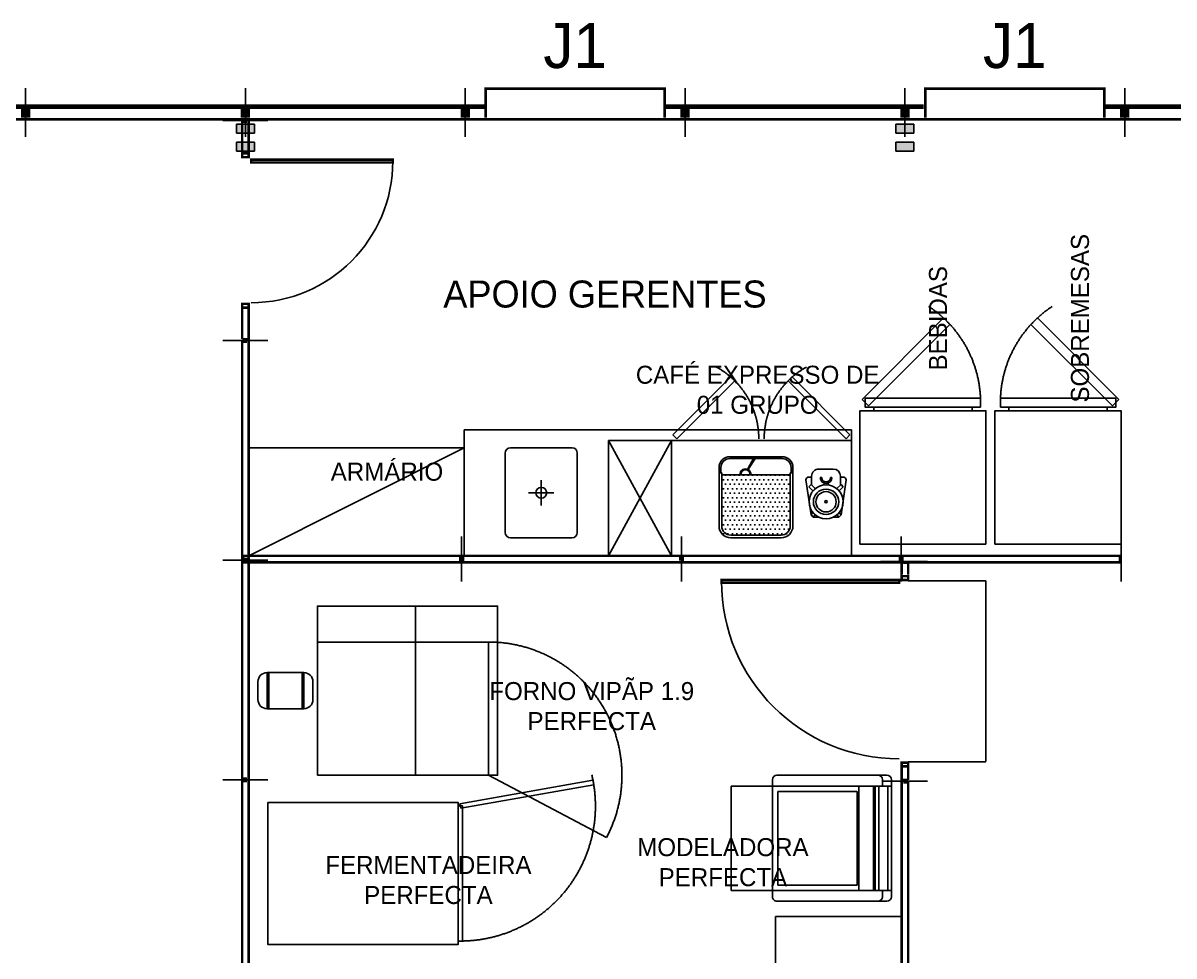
# Model space of a CAD drawing. Header units: millimetres. Extents: x -18806 to 201070, y -25046 to 92854.
# Drawn here: x 146367 to 152755, y -9110 to -3930 of the extents above; entities that cross this region are included whole.
import ezdxf
from ezdxf.enums import TextEntityAlignment as Align

# ---------------------------------------------------------------- set-up
doc = ezdxf.new("R2010")
doc.units = ezdxf.units.MM
doc.header["$LTSCALE"] = 50
doc.linetypes.add('HIDDEN2', pattern=[0.1875, 0.125, -0.0625])
for name, color, linetype in [('LAYA', 8, 'Continuous'), ('LAYC', 4, 'Continuous'), ('LAYF', 4, 'Continuous'), ('PILARES', 5, 'Continuous'), ('SOB', 8, 'HIDDEN2')]:
    doc.layers.add(name, color=color, linetype=linetype)
doc.styles.add('2', font='stylu.ttf', dxfattribs={"height": 0.35})
doc.styles.add('arial', font='ARIAL.TTF')
doc.styles.add('L1', font='txt', dxfattribs={"height": 0.18})
doc.dimstyles.new('RB', dxfattribs={"dimscale": 0, "dimtxt": 0.15, "dimasz": 0.15, "dimexe": 0.15, "dimexo": 0.2, "dimgap": 0.05, "dimtad": 1, "dimzin": 1, "dimtxsty": 'arial', "dimcen": 0.09, "dimclrd": 7, "dimclre": 7, "dimclrt": 7, "dimadec": 1, "dimazin": 0, "dimtfac": 1, "dimtofl": 0, "dimtmove": 2, "dimatfit": 2, "dimfxl": 0, "dimarcsym": 0})

# ---------------------------------------------------------------- blocks, each defined once
blk = doc.blocks.new('pilar')
for p, q in [((-0.05000000000000071, 0.1700000000000017), (0.04999999999999893, 0.1700000000000017)), ((-0.05000000000000071, 0.120000000000001), (-0.05000000000000071, 0.1700000000000017)), ((0.04999999999999893, 0.1700000000000017), (0.04999999999999893, 0.120000000000001)), ((0.04999999999999893, 0.120000000000001), (-0.05000000000000071, 0.120000000000001)), ((-0.05000000000000071, 0.07000000000000028), (0.04999999999999893, 0.07000000000000028)), ((-0.05000000000000071, 0.01999999999999957), (-0.05000000000000071, 0.07000000000000028)), ((0.04999999999999893, 0.07000000000000028), (0.04999999999999893, 0.01999999999999957)), ((0.04999999999999893, 0.01999999999999957), (-0.05000000000000071, 0.01999999999999957))]:
    blk.add_line(p, q)
for points in [[(0.04999999999999893, 0.120000000000001), (-0.05000000000000071, 0.120000000000001), (0.04999999999999893, 0.1700000000000017), (-0.05000000000000071, 0.1700000000000017)], [(0.04999999999999893, 0.01999999999999957), (-0.05000000000000071, 0.01999999999999957), (0.04999999999999893, 0.06999999999999851), (-0.05000000000000071, 0.06999999999999851)]]:
    blk.add_solid(points)
at = {"style": 'L1', "flags": 3}
blk.add_attdef('BLOCO', (0, -0.3049999999999997), '', height=0.18, dxfattribs=at)
blk = doc.blocks.new('f1')
at = {"color": 24}
for p, q in [((0, 0.08999999999999986), (0, -0.1799999999999997)), ((1.219999999999999, 0.08999999999999986), (1.219999999999999, -0.1799999999999997))]:
    blk.add_line(p, q, dxfattribs=at)
at = {"color": 24, "const_width": 0.014}
blk.add_lwpolyline([(-1.77635683940025e-15, -0.007000000000003226), (1.219999999999999, -0.007000000000003226)], dxfattribs=at)
at = {"color": 170, "const_width": 0.026}
blk.add_lwpolyline([(0.0129999999999999, -0.01600000000000001), (0.01299999999999457, -0.07699999999999818), (1.207000000000004, -0.07699999999999818), (1.207000000000001, -0.01600000000000001)], dxfattribs=at)
at = {"style": 'L1', "flags": 3}
blk.add_attdef('BLOCO', (0, 0.2239156614713327), '', height=0.18, dxfattribs=at)
blk = doc.blocks.new('j1a')
at = {"color": 24}
for p, q in [((-3.552713678800501e-15, 0.08999999999999986), (-3.552713678800501e-15, -0.1799999999999997)), ((1.219999999999999, 0.08999999999999986), (1.219999999999999, -0.1799999999999997))]:
    blk.add_line(p, q, dxfattribs=at)
at = {"color": 24, "const_width": 0.014}
blk.add_lwpolyline([(-3.552713678800501e-15, -0.007000000000003226), (1.219999999999999, -0.007000000000003226)], dxfattribs=at)
at = {"color": 170, "const_width": 0.026}
for points in [[(0.01299999999999812, -0.01600000000000001), (0.01299999999999457, -0.0769999999999964), (0.1050000000000004, -0.07699999999999818)], [(1.114999999999998, -0.07699999999999996), (1.207000000000001, -0.07699999999999996), (1.207000000000001, -0.01600000000000001)]]:
    blk.add_lwpolyline(points, dxfattribs=at)
at = {"color": 7, "const_width": 0.014}
blk.add_lwpolyline([(0.1130000000000031, -0.01600000000000001), (0.112999999999996, -0.1770000000000014), (1.106999999999999, -0.1770000000000014), (1.106999999999999, -0.01600000000000001)], dxfattribs=at)
at = {"color": 7, "style": '2'}
blk.add_text('J1', height=0.25, rotation=180, dxfattribs=at).set_placement((0.610000000000003, -0.4149869134555431), align=Align.MIDDLE)
at = {"style": 'L1', "flags": 3}
blk.add_attdef('BLOCO', (0, 0.1993523829693871), '', height=0.18, dxfattribs=at)
blk = doc.blocks.new('ip1e1')
at = {"color": 24}
for p, q in [((3.552713678800501e-15, -0.125), (3.552713678800501e-15, 0.125)), ((1.220000000000002, -0.125), (1.220000000000002, 0.125))]:
    blk.add_line(p, q, dxfattribs=at)
at = {"color": 220, "const_width": 0.014}
blk.add_lwpolyline([(0.2330000000000148, 0.818000000000005), (0.2330000000000219, 0.0320000000000018), (0.2170000000000059, 0.0320000000000018), (0.2170000000000059, 0.8180000000000085)], close=True, dxfattribs=at)
at = {"color": 3, "const_width": 0.014}
for points in [[(3.552713678800501e-15, 0.01800000000000028), (0.1740000000000101, 0.01799999999999891)], [(1.046000000000003, 0.01799999999999891), (1.220000000000002, 0.01800000000000075)]]:
    blk.add_lwpolyline(points, dxfattribs=at)
at = {"color": 24, "const_width": 0.014}
for points in [[(0.1740000000000101, -0.01800000000000068), (0.007000000000005002, -0.01800000000000068), (0.007000000000005002, 0.007955347049556583)], [(1.213000000000005, 0.01140551396563438), (1.213000000000005, -0.01800000000000068)], [(1.213000000000005, -0.01800000000000068), (1.046000000000003, -0.01800000000000068)]]:
    blk.add_lwpolyline(points, dxfattribs=at)
at = {"color": 7, "const_width": 0.014}
for points in [[(0.203000000000003, 0.01800000000000423), (0.2030000000000065, -0.01800000000000423), (0.1820000000000057, -0.01800000000000068), (0.1820000000000057, 0.01800000000000423)], [(1.017000000000003, 0.01800000000000423), (1.016999999999999, -0.01800000000000423), (1.038, -0.01800000000000068), (1.038, 0.01800000000000423)]]:
    blk.add_lwpolyline(points, close=True, dxfattribs=at)
at = {"color": 220}
blk.add_arc((0.2250000000000121, 0.0320000000000018), 0.7860000000000049, 0, 90, dxfattribs=at)
at = {"style": 'L1', "flags": 3}
blk.add_attdef('BLOCO', (0, 0.9150000000000009), '', height=0.18, dxfattribs=at)
blk = doc.blocks.new('f11')
at = {"color": 24}
for p, q in [((0, 0.08999999999999986), (0, -0.1799999999999997)), ((1.219999999999999, 0.08999999999999986), (1.219999999999999, -0.1799999999999997))]:
    blk.add_line(p, q, dxfattribs=at)
at = {"color": 3, "const_width": 0.014}
blk.add_lwpolyline([(-1.77635683940025e-15, -0.007000000000003226), (1.219999999999999, -0.007000000000003226)], dxfattribs=at)
at = {"color": 170, "const_width": 0.026}
blk.add_lwpolyline([(0.0129999999999999, -0.01600000000000001), (0.01299999999999457, -0.07699999999999818), (1.207000000000004, -0.07699999999999818), (1.207000000000001, -0.01600000000000001)], dxfattribs=at)
at = {"style": 'L1', "flags": 3}
blk.add_attdef('BLOCO', (0, 0.2239156614713327), '', height=0.18, dxfattribs=at)
blk = doc.blocks.new('j1a1')
at = {"color": 24}
for p, q in [((-3.552713678800501e-15, 0.08999999999999986), (-3.552713678800501e-15, -0.1799999999999997)), ((1.219999999999999, 0.08999999999999986), (1.219999999999999, -0.1799999999999997))]:
    blk.add_line(p, q, dxfattribs=at)
at = {"color": 3, "const_width": 0.014}
blk.add_lwpolyline([(-3.552713678800501e-15, -0.007000000000003226), (1.219999999999999, -0.007000000000003226)], dxfattribs=at)
at = {"color": 170, "const_width": 0.026}
for points in [[(0.01299999999999812, -0.01600000000000001), (0.01299999999999457, -0.0769999999999964), (0.1050000000000004, -0.07699999999999818)], [(1.114999999999998, -0.07699999999999996), (1.207000000000001, -0.07699999999999996), (1.207000000000001, -0.01600000000000001)]]:
    blk.add_lwpolyline(points, dxfattribs=at)
at = {"color": 7, "const_width": 0.014}
blk.add_lwpolyline([(0.1130000000000031, -0.01600000000000001), (0.112999999999996, -0.1770000000000014), (1.106999999999999, -0.1770000000000014), (1.106999999999999, -0.01600000000000001)], dxfattribs=at)
at = {"color": 7, "style": '2'}
blk.add_text('J1', height=0.25, rotation=180, dxfattribs=at).set_placement((0.610000000000003, -0.4149869134555431), align=Align.MIDDLE)
at = {"style": 'L1', "flags": 3}
blk.add_attdef('BLOCO', (0, 0.1993523829693871), '', height=0.18, dxfattribs=at)
blk = doc.blocks.new('if11')
at = {"color": 24}
for p, q in [((0, -0.125), (0, 0.125)), ((1.219999999999999, -0.125), (1.219999999999999, 0.125))]:
    blk.add_line(p, q, dxfattribs=at)
at = {"color": 3, "const_width": 0.014}
blk.add_lwpolyline([(1.219999999999999, 0.01800000000000068), (1.665334536937735e-16, 0.01800000000000068)], dxfattribs=at)
at = {"color": 24, "const_width": 0.014}
blk.add_lwpolyline([(0.006999999999999673, 0.008343958692507591), (0.006999999999999673, -0.01800000000000068), (1.212999999999997, -0.01800000000000068), (1.212999999999997, 0.01075570350700672)], dxfattribs=at)
at = {"style": 'L1', "flags": 3}
blk.add_attdef('BLOCO', (0, 0.3050000000000015), '', height=0.18, dxfattribs=at)
blk = doc.blocks.new('MODELADORA_RT')
at = {"layer": 'LAYA'}
for p, q in [((-0.289999999999992, 0.2599999999999909), (-0.7299999999999898, 0.2599999999999909)), ((-0.7299999999999898, 0.2599999999999909), (-0.7299999999999898, -0.2599999999999909)), ((-0.289999999999992, 0.2599999999999909), (-0.289999999999992, -0.2599999999999909)), ((-0.2800000000000011, 0.289999999999992), (-0.2800000000000011, -0.289999999999992)), ((-0.1999999999999886, 0.289999999999992), (-0.1999999999999886, -0.289999999999992)), ((-0.1899999999999977, 0.289999999999992), (-0.1899999999999977, -0.289999999999992)), ((-0.1699999999999875, 0.289999999999992), (-0.1699999999999875, -0.289999999999992)), ((-0.7299999999999898, -0.2599999999999909), (-0.289999999999992, -0.2599999999999909))]:
    blk.add_line(p, q, dxfattribs=at)
at = {"layer": 'LAYC'}
for p, q in [((-0.7599999999999909, 0.3249999999999886), (-0.7599999999999909, -0.3249999999999886)), ((-0.1749999999999829, 0.3499999999999943), (-0.7349999999999852, 0.3499999999999943)), ((-0.125, 0.3499999999999943), (-0.1749999999999829, 0.3499999999999943)), ((-0.1500000000000057, 0.289999999999992), (-0.1500000000000057, 0.3250000000000171)), ((-0.09999999999999432, 0.289999999999992), (-0.09999999999999432, 0.3250000000000171)), ((-0.09999999999999432, 0.289999999999992), (-0.9900000000000091, 0.2900000000000205)), ((-0.9900000000000091, 0.2900000000000205), (-0.9900000000000091, -0.289999999999992)), ((-0.1200000000000045, 0.289999999999992), (-0.1200000000000045, -0.289999999999992)), ((-0.09999999999999432, 0.289999999999992), (-0.09999999999999432, -0.289999999999992)), ((-0.9900000000000091, -0.289999999999992), (-0.09999999999999432, -0.289999999999992)), ((-0.1500000000000057, -0.3249999999999886), (-0.1500000000000057, -0.289999999999992)), ((-0.09999999999999432, -0.3249999999999886), (-0.09999999999999432, -0.289999999999992)), ((-0.7349999999999852, -0.3499999999999943), (-0.1749999999999829, -0.3499999999999943)), ((-0.125, -0.3499999999999943), (-0.1749999999999829, -0.3499999999999943))]:
    blk.add_line(p, q, dxfattribs=at)
for centre, start, end in [((-0.7349999999999852, 0.3249999999999886), 90, 180), ((-0.1749999999999829, 0.3250000000000171), 0, 90), ((-0.125, 0.3250000000000171), 0, 90), ((-0.7349999999999852, -0.3249999999999886), 180, 270.0000000000016), ((-0.1749999999999829, -0.3249999999999886), 270, 0), ((-0.125, -0.3249999999999886), 270, 0)]:
    blk.add_arc(centre, 0.025, start, end, dxfattribs=at)
blk = doc.blocks.new('VIPÃO 1.9')
at = {"layer": 'LAYA'}
for p, q in [((0.1499999999068677, 1.014948937110603), (0.1500000000232831, 0.8149489378556609)), ((0.159999999916181, 1.014948937110603), (0.1600000000325963, 0.8149489378556609)), ((0.344999999855645, 1.014948937110603), (0.344999999855645, 0.8149489378556609)), ((0.3549999998649582, 1.014948937110603), (0.3549999998649582, 0.8149489378556609))]:
    blk.add_line(p, q, dxfattribs=at)
blk.add_lwpolyline([(0.1500000000232831, 0.8149489378556609), (0.3549999998649582, 0.8149489378556609, 0.414213562373095), (0.4049999999115244, 0.8649489376693964), (0.4049999999115244, 0.9649489372968674, 0.414213562373095), (0.3549999998649582, 1.014948937110603), (0.1499999999068677, 1.014948937110603, 0.414213562373095), (0.09999999986030161, 0.9649489372968674), (0.09999999997671694, 0.8649489376693964, 0.414213562373095)], format="xyb", close=True, dxfattribs=at)
at = {"layer": 'LAYC'}
for points in [[(0.4299999999348074, 0.4449489377439022), (1.429999999934807, 0.4449489377439022), (1.429999999934807, 1.384948938153684), (0.4299999999348074, 1.384948938153684)], [(0.4299999999348074, 1.384948938153684), (1.429999999934807, 1.384948938153684), (1.429999999934807, 1.18494893796742), (0.4299999999348074, 1.18494893796742)], [(1.379999999888241, 1.18494893796742), (1.429999999934807, 1.18494893796742), (1.429999999934807, 0.4449489377439022), (1.379999999888241, 0.4449489377439022)]]:
    blk.add_lwpolyline(points, close=True, dxfattribs=at)
at = {"layer": 'SOB'}
blk.add_line((1.379999999888241, 0.4449489377439022), (2.034683305420913, 0.09999999962747097), dxfattribs=at)
blk.add_arc((1.379999999888241, 0.4449489377439022), 0.7400000003046208, 332.2155069809126, 90.0000000200103, dxfattribs=at)
blk = doc.blocks.new('FERMENTADEIRA')
at = {"layer": 'LAYC'}
for points in [[(2.273736754432321e-13, 0.7899999999999636), (1.055000000001201, 0.7899999999999636), (1.055000000000973, -2.273736754432321e-13), (0, 0)], [(1.055000000000973, 0.01999999999975444), (1.08000000000095, 0.01999999999975444), (1.080000000001178, 0.7699999999999818), (1.055000000001201, 0.7699999999999818)]]:
    blk.add_lwpolyline(points, close=True, dxfattribs=at)
at = {"layer": 'SOB'}
blk.add_lwpolyline([(1.808276416981016, 0.887926036337376), (1.803935212539386, 0.9125462301626612), (1.065329397780147, 0.7823100969126244), (1.069670602221777, 0.7576899030873392)], close=True, dxfattribs=at)
at = {"layer": 'SOB', "ltscale": 2}
blk.add_arc((1.067500000001019, 0.7699999999998681), 0.7500000000001137, 269.999999999987, 13.29669360876588, dxfattribs=at)
blk = doc.blocks.new('*D202')
at = {"layer": 'Defpoints', "color": 0}
for p in [(151279.2119196146, -7026.879172797635), (151710.4463964599, -7026.879172797635), (151279.2119196146, -8030.879172797635)]:
    blk.add_point(p, dxfattribs=at)
at = {"layer": 'LAYC', "color": 7, "lineweight": -2}
for p, q in [((151279.4119196146, -7026.879172797635), (151710.5963964599, -7026.879172797635)), ((151710.4463964599, -8030.729172797635), (151710.4463964599, -7027.029172797635)), ((151279.4119196146, -8030.879172797635), (151710.5963964599, -8030.879172797635))]:
    blk.add_line(p, q, dxfattribs=at)
at = {"layer": 'LAYC', "color": 7}
for points in [[(151710.4213964599, -7027.029172797635), (151710.4713964599, -7027.029172797635), (151710.4463964599, -7026.879172797635)], [(151710.4213964599, -8030.729172797635), (151710.4713964599, -8030.729172797635), (151710.4463964599, -8030.879172797635)]]:
    blk.add_solid(points, dxfattribs=at)
at = {"layer": 'LAYC', "color": 7, "insert": (151710.3062532129, -7528.87917279761), "char_height": 0.15, "attachment_point": 5, "rotation": 90, "style": 'arial'}
blk.add_mtext('1004,00', dxfattribs=at)
blk = doc.blocks.new('*D203')
at = {"layer": 'Defpoints', "color": 0}
for p in [(148544.9045691814, -7166.632558392739), (148758.5080435994, -7166.632558392739), (148758.5080435994, -8106.632558802521)]:
    blk.add_point(p, dxfattribs=at)
at = {"layer": 'LAYC', "color": 7, "lineweight": -2}
for p, q in [((148758.3080435994, -7166.632558392739), (148544.7545691814, -7166.632558392739)), ((148544.9045691814, -8106.482558802521), (148544.9045691814, -7166.782558392739)), ((148758.3080435994, -8106.632558802521), (148544.7545691814, -8106.632558802521))]:
    blk.add_line(p, q, dxfattribs=at)
at = {"layer": 'LAYC', "color": 7}
for points in [[(148544.8795691814, -7166.782558392739), (148544.9295691814, -7166.782558392739), (148544.9045691814, -7166.632558392739)], [(148544.8795691814, -8106.482558802521), (148544.9295691814, -8106.482558802521), (148544.9045691814, -8106.632558802521)]]:
    blk.add_solid(points, dxfattribs=at)
at = {"layer": 'LAYC', "color": 7, "insert": (148544.7644259344, -7636.632558597606), "char_height": 0.15, "attachment_point": 5, "rotation": 90, "style": 'arial'}
blk.add_mtext('940,00', dxfattribs=at)
blk = doc.blocks.new('50')
at = {"layer": 'LAYA'}
for p, q in [((-2.775557561562891e-17, -0.42), (-2.775557561562891e-17, -0.28)), ((-0.07000000000000005, -0.35), (0.06999999999999999, -0.35))]:
    blk.add_line(p, q, dxfattribs=at)
blk.add_circle((-2.775557561562891e-17, -0.35), 0.03, dxfattribs=at)
at = {"layer": 'LAYC'}
blk.add_lwpolyline([(-0.22, -0.55), (0.22, -0.55, 0.414213562373095), (0.25, -0.52), (0.25, -0.18, 0.414213562373095), (0.22, -0.15), (-0.22, -0.15, 0.414213562373095), (-0.25, -0.18), (-0.25, -0.52, 0.414213562373095)], format="xyb", close=True, dxfattribs=at)
blk = doc.blocks.new('Rh2mac')
at = {"layer": 'SOB'}
for p, q in [((-0.3499999999999943, -0.6400000000000148), (0, 0)), ((-0.3499999999999943, 0), (0, -0.6400000000000148))]:
    blk.add_line(p, q, dxfattribs=at)
for points in [[(-1.349999999999994, 0), (-0.3499999999999943, 0), (-0.3499999999999943, -0.6400000000000148), (-1.349999999999994, -0.6400000000000148)], [(-0.3499999999999943, 0), (0, 0), (0, -0.6400000000000148), (-0.3499999999999943, -0.6400000000000148)], [(-1.319999999999794, -0.6500000000000057), (-0.998266414559879, -0.9717335854398925), (-1.019479617995472, -0.9929467888754857), (-1.341213203435387, -0.6712132034355989)], [(-0.379999999999967, -0.6500000000000057), (-0.7017335854398823, -0.9717335854398925), (-0.6805203820042891, -0.9929467888754857), (-0.3587867965643738, -0.6712132034355989)]]:
    blk.add_lwpolyline(points, close=True, dxfattribs=at)
for centre, start, end in [((-1.319999999999766, -0.6500000000000057), 299.054280177513, 0), ((-0.3799999999999955, -0.6500000000000057), 180, 240.945719822487)]:
    blk.add_arc(centre, 0.4550000000000125, start, end, dxfattribs=at)
blk = doc.blocks.new('CAFÉ EXPREX_1')
at = {"layer": 'LAYF'}
h = blk.add_hatch(dxfattribs=at)
h.set_pattern_fill('DOTS', color=256, scale=0.4, style=0)
h.set_pattern_definition([(0, (-132.0785692590844, -151.434617115125), (0.0125, 0.025), [0, -0.025])])
h.paths.add_polyline_path([(0.1900397350865148, -0.1154774436211028), (-0.189960045825444, -0.1149275878358935), (-0.1902270047936554, -0.4499274814671423), (0.1897727761183887, -0.4504773372522379)])
at = {"layer": 'LAYA'}
for p, q in [((-0.2049999115960475, -0.4599157595263819), (-0.2049999115960475, -0.4902103464537504)), ((-0.1949999115960566, -0.4599157595263819), (-0.1949999115960566, -0.4902103442084922)), ((0.1949999115960566, -0.4604682881908957), (0.1949999115960566, -0.4902103464537504)), ((0.2049999115960475, -0.4604682881908957), (0.2049999115960475, -0.4902103464537504)), ((-0.1452989362634298, -0.5402103496289499), (0.004606743504780297, -0.5402103479893583)), ((-0.1449999115960452, -0.5502103464537527), (0.1449999115960452, -0.5502103464537527)), ((0.01498513310974658, -0.540210347875842), (0.1449999115960452, -0.5402103464537618))]:
    blk.add_line(p, q, dxfattribs=at)
for centre, radius, start, end in [((-0.1449999115960452, -0.4902103464537504), 0.06, 180, 270), ((-0.1449999061756273, -0.4902103442084922), 0.05000000542042931, 180.0000025728764, 269.9999937886586), ((0.1449999115960452, -0.4902103464537504), 0.06, 270, 0), ((0.1449999115960452, -0.4902103464537504), 0.05, 270, 0)]:
    blk.add_arc(centre, radius, start, end, dxfattribs=at)
at = {"layer": 'LAYF'}
for p, q in [((-0.1399999115960497, -0.0999999999999659), (0.1399999115960497, -0.09999999999999432)), ((-0.1399999115960497, -0.1149999999999523), (0.1399998981924, -0.1149999842966452)), ((-0.2049999115960475, -0.1649999999999636), (-0.2049999115960475, -0.4599157595263819)), ((-0.1899999163588291, -0.1649600873301438), (-0.1899999163588291, -0.4599157595263534)), ((0.1899999115960611, -0.164999999999992), (0.1899999163588291, -0.4604682881908388)), ((0.2049999115960475, -0.164999999999992), (0.2049999115960475, -0.4604682881908957)), ((-0.2049999115960475, -0.4599157595263819), (-0.1899999163588291, -0.4599157595263534)), ((0.1899999161977917, -0.4504773372486), (-0.1899999163588291, -0.4499278098654713)), ((0.04449336936932013, -0.4780587446305731), (0.003172649733130584, -0.5424449623580188)), ((0.04679288040773599, -0.4793944388662226), (0.0108512956063862, -0.5481141797036742)), ((0.1899999163588291, -0.4604682881908388), (0.2049999115960475, -0.4604682881908957)), ((0.2047648024441742, -0.4604892711601281), (0.2047227692138165, -0.4905254151954068))]:
    blk.add_line(p, q, dxfattribs=at)
for centre, radius, start, end in [((-0.1399999115960497, -0.1649999999999636), 0.065, 90, 180), ((-0.1399999115960497, -0.1649999999999636), 0.05, 90, 180), ((0.1399999115960497, -0.164999999999992), 0.065, 0, 90), ((0.1399998981924, -0.1649999977002778), 0.05000001340366117, 359.9999973647217, 89.99998464055368), ((0.05833631483031354, -0.4528108370174948), 0.02999999999999919, 175.2951283131324, 4.61355452986036), ((0.05833631483031354, -0.4528108370174948), 0.02499999999999933, 174.3605636372505, 5.548119205743982), ((0.007011972669772604, -0.5452795710308465), 0.004772358634878095, 143.5611950342263, 341.2181513013003)]:
    blk.add_arc(centre, radius, start, end, dxfattribs=at)
blk = doc.blocks.new('MOINHO')
at = {"layer": 'LAYA'}
for p, q in [((-0.07284335933704256, -0.2399566406628821), (-0.08442167966850889, -0.2283783203314442)), ((-0.06004335933707239, -0.2271566406628835), (-0.07166972803568683, -0.2155302719642407)), ((0.06004335933712923, -0.2271566406628835), (0.0716695605900668, -0.215530439409946)), ((0.07284335933715624, -0.2399566406628821), (0.08317485648638012, -0.2296251435137151)), ((-0.09599999999997522, -0.383199999999988), (-0.07284335933707098, -0.3600433593370838)), ((-0.09599999999997522, -0.383199999999988), (-0.0831999999999482, -0.3959999999999866)), ((-0.0831999999999482, -0.3959999999999866), (-0.06004335933707239, -0.3728433593371108)), ((0.08320000000003347, -0.3959999999999866), (0.06004335933715765, -0.3728433593370823)), ((0.09600000000003206, -0.383199999999988), (0.07284335933715624, -0.3600433593370838)), ((0.08320000000003347, -0.3959999999999866), (0.09600000000003206, -0.383199999999988)), ((-0.03202111476662139, -0.4339802098822076), (-0.02402111476664004, -0.4339802098822076)), ((0.0240211147667253, -0.4339802098822076), (0.03202111476670666, -0.4339802098822076))]:
    blk.add_line(p, q, dxfattribs=at)
at = {"layer": 'LAYA', "ltscale": 0.003}
for p, q in [((-0.01123686337939489, -0.4039954688912815), (-0.01130468718412203, -0.3937206703330105)), ((0.01123686337948016, -0.4039954688912815), (0.0113046871842073, -0.3937206703330105))]:
    blk.add_line(p, q, dxfattribs=at)
at = {"layer": 'LAYA'}
for radius in [0.07040000000000002, 0.05632000000000001, 0.00646989676488471]:
    blk.add_circle((2.842170943040401e-14, -0.2999999999999829), radius, dxfattribs=at)
at = {"layer": 'LAYA', "ltscale": 0.003}
for radius in [0.03202111476666696, 0.02402111476666696]:
    blk.add_arc((2.842170943040401e-14, -0.4339802098822076), radius, 0, 180, dxfattribs=at)
at = {"layer": 'LAYC'}
for p, q in [((-0.08442167966850889, -0.2283783203314442), (-0.111366834784377, -0.4213901049411106)), ((-0.07136683478435657, -0.2152250961562743), (-0.08442167966850889, -0.2283783203314442)), ((-0.04152801076722312, -0.2152250961562743), (-0.07136683478435657, -0.2152250961562743)), ((0.07136683478444183, -0.2152250961562743), (0.04152801076727997, -0.2152250961562743)), ((0.08274507387284302, -0.2267017145357215), (0.07136683478444183, -0.2152250961562743)), ((0.1113668347844907, -0.4213901049410538), (0.08274507387284302, -0.2267017145357215)), ((-0.0399999999999352, -0.4819802098822095), (0.03999999999999204, -0.4819802098822095))]:
    blk.add_line(p, q, dxfattribs=at)
at = {"layer": 'LAYC', "ltscale": 0.003}
for p, q in [((-0.07999999999992724, -0.4373901049411018), (-0.09536683478435748, -0.4373901049411018)), ((-0.07999999999992724, -0.3928000000000225), (-0.07999999999992724, -0.4419802098822174)), ((0.0800000000000125, -0.3927999999999656), (0.0800000000000125, -0.441980209882189)), ((0.0800000000000125, -0.4373901049410733), (0.09536683478447117, -0.4373901049410733))]:
    blk.add_line(p, q, dxfattribs=at)
at = {"layer": 'LAYC'}
blk.add_circle((2.842170943040401e-14, -0.2999999999999829), 0.09440000000000003, dxfattribs=at)
at = {"layer": 'LAYC', "ltscale": 0.003}
blk.add_arc((-0.09536683478435748, -0.4213901049411106), 0.016, 179.9999999999968, 270, dxfattribs=at)
at = {"layer": 'LAYC'}
for centre, radius, start, end in [((-0.0399999999999352, -0.4419802098822174), 0.04000000000000001, 180, 270), ((0.03999999999999204, -0.441980209882189), 0.04000000000000001, 270, 0), ((0.09536683478447117, -0.4213901049410538), 0.016, 270, 0)]:
    blk.add_arc(centre, radius, start, end, dxfattribs=at)
blk = doc.blocks.new('RV-2')
at = {"layer": 'LAYA', "linetype": 'HIDDEN2'}
blk.add_lwpolyline([(-0.1502260094890541, -1.269870670429726), (0.3023223304703363, -0.8173223304703363), (0.3376776695296636, -0.8526776695296636), (-0.1148706704297268, -1.305226009489054)], close=True, dxfattribs=at)
blk.add_arc((0.32, -0.835), 0.6399999999999999, 180, 236.6496531934298, dxfattribs=at)
at = {"layer": 'LAYC'}
for p, q in [((-0.2731573477556543, -0.8099999999999999), (-0.2731573477556545, -0.7899999999999999)), ((0.2731573477556543, -0.8099999999999999), (0.2731573477556545, -0.7899999999999999))]:
    blk.add_line(p, q, dxfattribs=at)
for points in [[(-0.35, -0.04999999999999993), (0.35, -0.04999999999999993), (0.35, -0.7899999999999999), (-0.35, -0.7899999999999999)], [(-0.32, -0.8099999999999999), (0.32, -0.8099999999999999), (0.32, -0.86), (-0.32, -0.86)]]:
    blk.add_lwpolyline(points, close=True, dxfattribs=at)

msp = doc.modelspace()

# ---------------------------------------------------------------- linework, layer by layer
at = {"color": 24}
for p, q in [((151386.2119196146, -6918.879172797635), (151126.2119196146, -6918.879172797635)), ((151386.2119196146, -8138.879172797635), (151136.2119196146, -8138.879172797635))]:
    msp.add_line(p, q, dxfattribs=at)
at = {"color": 3, "const_width": 14}
for points in [[(151243.2119196146, -6918.879172797635), (151243.2119196146, -6992.879172797635)], [(151243.2119196146, -8064.879172797635), (151243.2119196146, -8138.879172797635)]]:
    msp.add_lwpolyline(points, dxfattribs=at)
at = {"color": 24, "const_width": 14}
for points in [[(151279.2119196146, -6992.879172797635), (151279.2119196146, -6925.879172797635), (151253.256572565, -6925.879172797635)], [(151279.2119196146, -8131.879172797635), (151279.2119196146, -8064.879172797635)], [(151249.8064056489, -8131.879172797635), (151279.2119196146, -8131.879172797635)]]:
    msp.add_lwpolyline(points, dxfattribs=at)
at = {"color": 220, "const_width": 14}
msp.add_lwpolyline([(150243.2119196146, -7037.333203872025), (151229.2119196146, -7037.333203872025), (151229.2119196146, -7021.333203872011), (150243.2119196146, -7021.333203872011)], close=True, dxfattribs=at)
at = {"color": 7, "const_width": 14}
for points in [[(151243.2119196146, -7021.879172797635), (151279.2119196146, -7021.879172797635), (151279.2119196146, -7000.879172797635), (151243.2119196146, -7000.879172797635)], [(151243.2119196146, -8035.879172797635), (151279.2119196146, -8035.879172797635), (151279.2119196146, -8056.879172797635), (151243.2119196146, -8056.879172797635)]]:
    msp.add_lwpolyline(points, close=True, dxfattribs=at)
at = {"color": 220}
msp.add_arc((151229.2119196146, -7029.333203872011), 986.0000000000042, 180, 270, dxfattribs=at)
at = {"layer": 'LAYC'}
for p, q in [((148815.2830344119, -6888.073809044115), (148815.2830344119, -6188.073809044115)), ((150965.2830344119, -6188.073809044115), (148815.2830344119, -6188.073809044115)), ((150965.2830344119, -6888.073809044115), (150965.2830344119, -6188.073809044115)), ((148815.2830344119, -6288.073809044115), (147619.2119196146, -6288.073809044115)), ((147619.2119196146, -6888.073809044115), (148815.2830344119, -6288.073809044115)), ((150543.2119196111, -8890.224558485294), (150543.2119196121, -10190.22455848529)), ((150543.2119196111, -8890.224558485294), (151243.2119196144, -8890.224558485512))]:
    msp.add_line(p, q, dxfattribs=at)

# ---------------------------------------------------------------- block references
at = {"color": 7, "yscale": 1000, "zscale": 1000}
for name, p, xscale, rotation in [('j1a', (146381.2119196146, -4471.879172797635), 1000, 180), ('j1a1', (150041.2119196146, -4471.879172797635), 1000, 180), ('j1a1', (152481.2119196146, -4471.879172797635), 1000, 180), ('f1', (147601.2119196146, -4471.879172797635), 1000, 180), ('f11', (148821.2119196146, -4471.879172797635), 1000, 180), ('f11', (151261.2119196146, -4471.879172797635), 1000, 180), ('f11', (153701.2119196146, -4471.879172797635), 1000, 180), ('ip1e1', (147601.2119196146, -4471.879172797635), 1000, 270), ('if11', (147601.2119196146, -5691.879172797635), 1000, 270), ('if11', (147581.2119196146, -6906.073809044115), -1000, 180), ('if11', (150021.2119196146, -6906.073809044115), 1000, 180), ('if11', (151241.2119196146, -6906.073809044115), 1000, 180), ('if11', (150021.2119196146, -6906.073809044115), -1000, 180), ('if11', (151241.2119196146, -6906.073809044115), -1000, 180), ('if11', (147601.2119196146, -8131.87917279762), -1000, 270), ('if11', (147601.2119196146, -8131.87917279762), 1000, 270), ('if11', (151261.2119196146, -8138.879172797635), -1000, 90)]:
    msp.add_blockref(name, p, dxfattribs=dict(at, xscale=xscale, rotation=rotation))
at = {"layer": 'LAYC', "yscale": 1000, "zscale": 1000}
for name, p, xscale, rotation in [('RV-2', (151361.2119196146, -6872.82458310583), 1000, 180), ('RV-2', (152111.2119196146, -6872.82458310583), -1000, 180), ('Rh2mac', (149615.2830344119, -6888.073809044115), 1000, 180), ('50', (148893.0450074739, -6538.073809044115), 1000, 90), ('CAFÉ EXPREX_1', (150434.6916180148, -6888.073809044115), 1000, 180), ('MOINHO', (150823.5549591289, -6888.073809044115), 1000, 180)]:
    msp.add_blockref(name, p, dxfattribs=dict(at, xscale=xscale, rotation=rotation))
at = {"layer": 'LAYC', "xscale": 1000, "yscale": 1000, "zscale": 1000}
for name, p in [('VIPÃO 1.9', (147570.8304080665, -8551.581496546423)), ('FERMENTADEIRA', (147726.2119196146, -9046.632558802477)), ('MODELADORA_RT', (151286.2608886888, -8456.051967755484))]:
    msp.add_blockref(name, p, dxfattribs=at)
at = {"layer": 'PILARES', "color": 7, "xscale": 1000, "yscale": 1000, "zscale": 1000, "rotation": 180}
for p in [(147601.2119196146, -4471.879172797635), (151261.2119196146, -4471.879172797635)]:
    msp.add_blockref('pilar', p, dxfattribs=at)

# ---------------------------------------------------------------- texts
at = {"color": 7, "style": '2'}
for s, p in [('SOBREMESAS', (152282.8487388413, -5569.21320354307)), ('BEBIDAS', (151494.9067421573, -5569.21320354307))]:
    msp.add_text(s, height=100, rotation=90, dxfattribs=at).set_placement(p, align=Align.CENTER)
msp.add_text('APOIO GERENTES', height=150, dxfattribs=at).set_placement((149596.5709628386, -5509.664894408314), align=Align.CENTER)
at = {"color": 7, "char_height": 100, "width": 1521.449487554905, "attachment_point": 2, "style": '2'}
for s, insert in [('CAFÉ EXPRESSO DE 01 GRUPO', (150444.1220981451, -5832.75966954662)), ('ARMÁRIO', (148386.673563129, -6370.920773684702)), ('FORNO VIPÃP 1.9\\PPERFECTA', (149523.2151589691, -7588.961770786962)), ('MODELADORA\\PPERFECTA', (150251.2579655406, -8455.326517183334)), ('FERMENTADEIRA\\PPERFECTA', (148616.6621397962, -8554.301915557357))]:
    msp.add_mtext(s, dxfattribs=dict(at, insert=insert))

# ---------------------------------------------------------------- dimensions: what is measured, and where the dimension line sits
at = {"layer": 'LAYC'}
for base, p1, p2, picture, middle in [((151710.4463964599, -7026.879172797635), (151279.2119196146, -8030.879172797635), (151279.2119196146, -7026.879172797635), '*D202', (151710.3062532129, -7528.87917279761)), ((148544.9045691814, -7166.632558392739), (148758.5080435994, -8106.632558802521), (148758.5080435994, -7166.632558392739), '*D203', (148544.7644259344, -7636.632558597606))]:
    dim = msp.add_linear_dim(base=base, p1=p1, p2=p2, angle=90, dimstyle='RB', override={"dimscale": 1}, dxfattribs=at)
    dim.commit()
    dim.dimension.update_dxf_attribs({"geometry": picture, "text_midpoint": middle})

doc.saveas('drawing.dxf')
